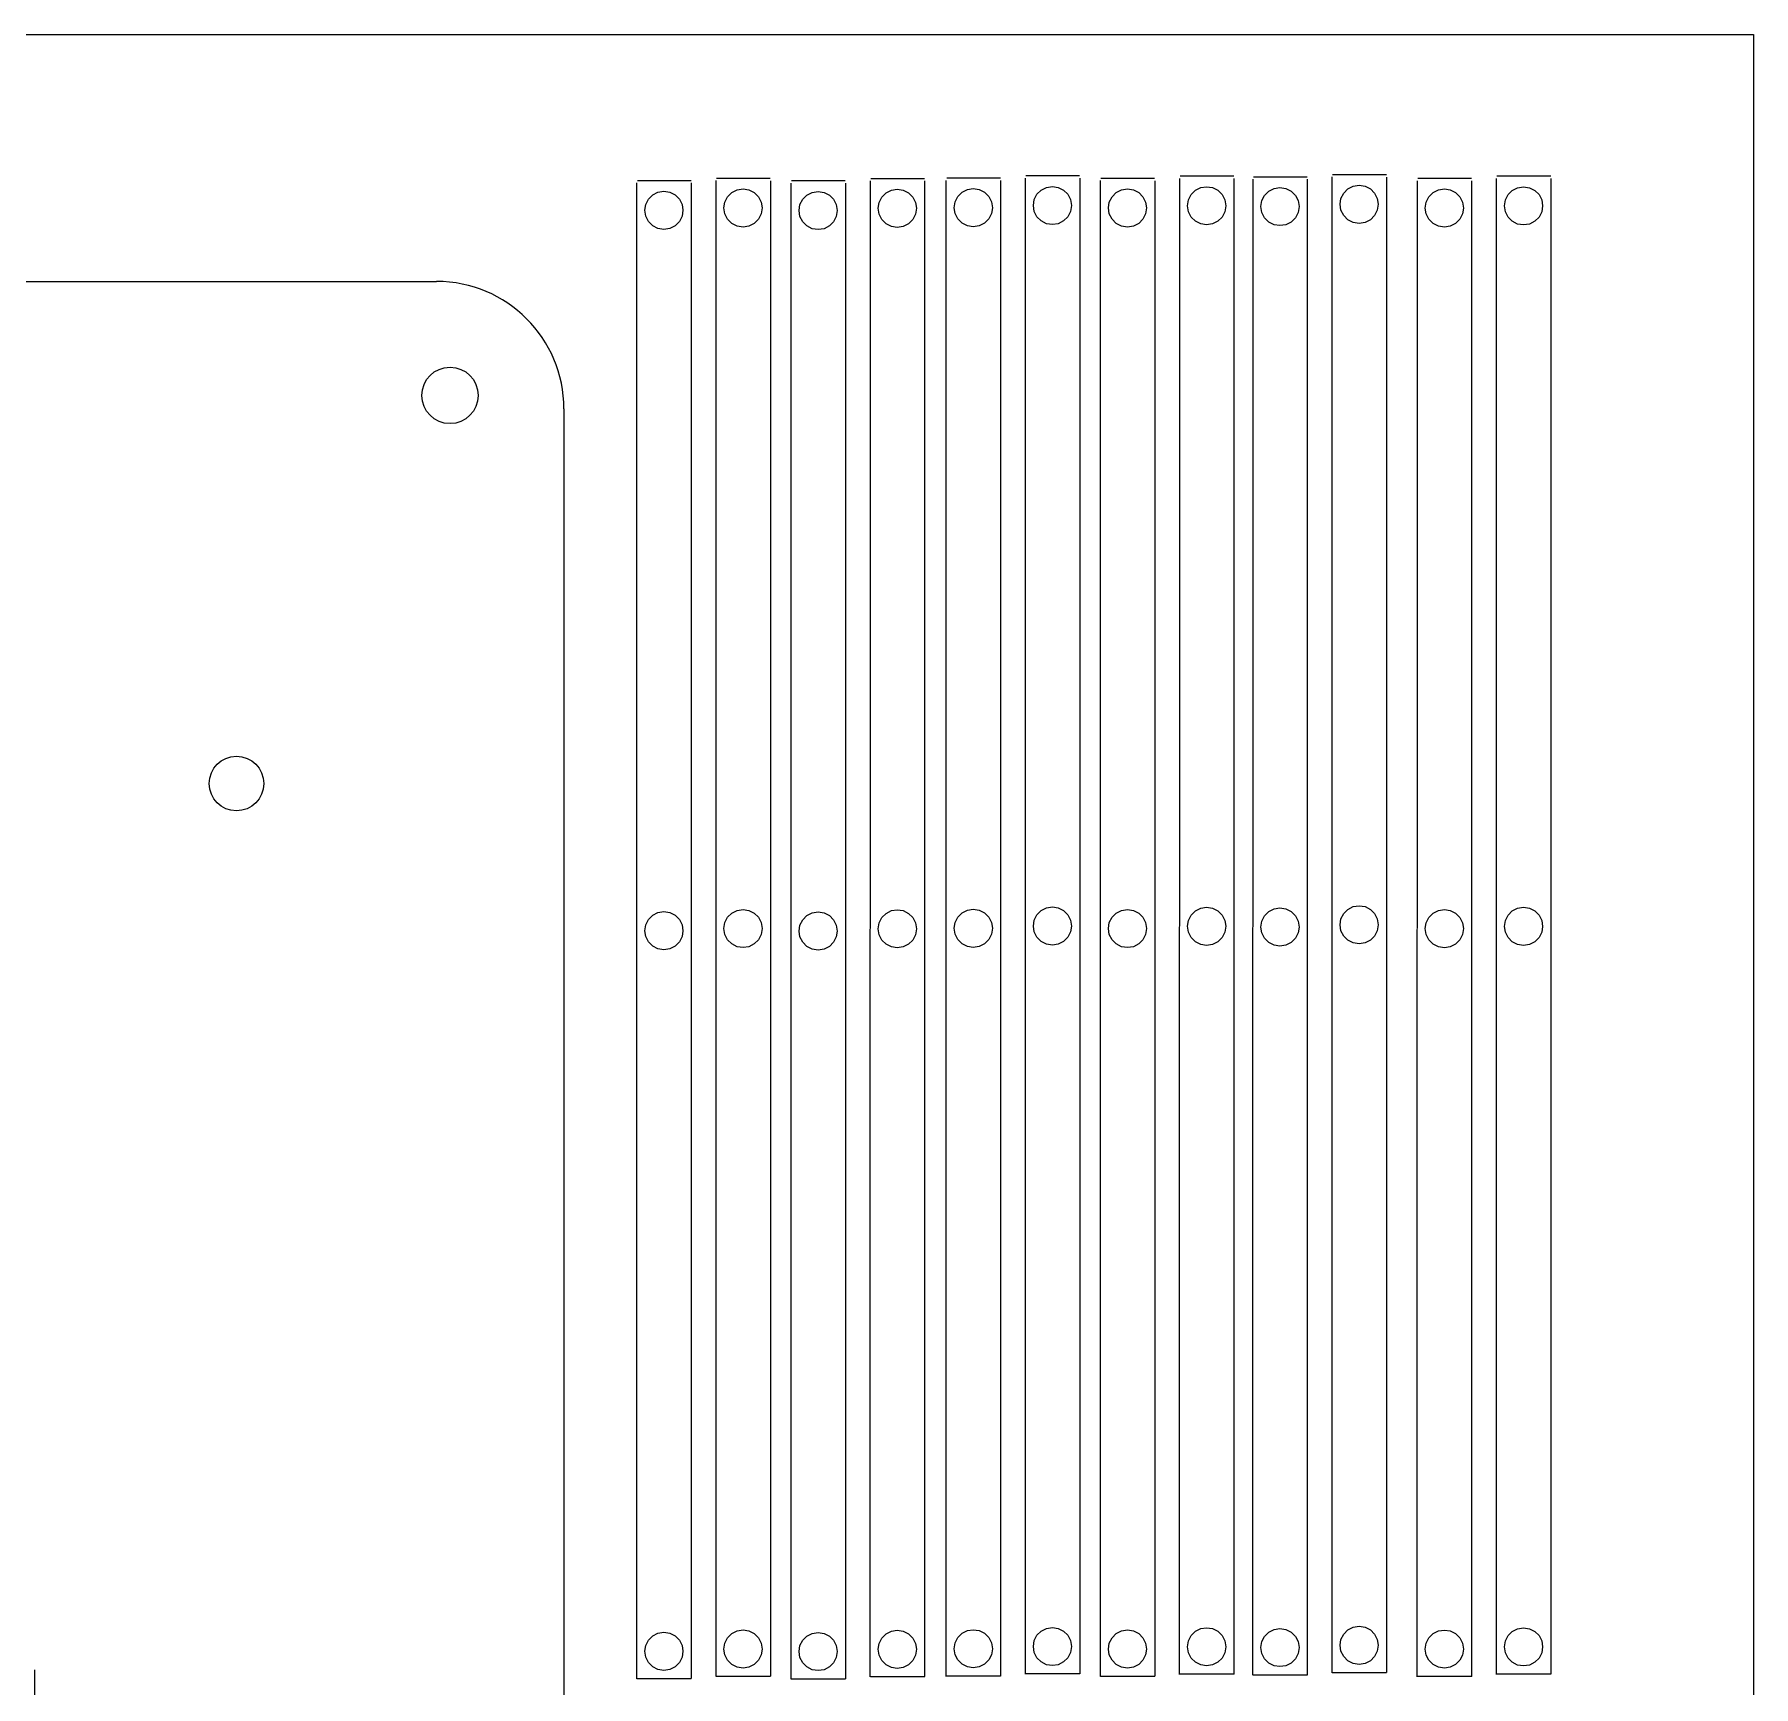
# Model space of a CAD drawing. Header units: inches. Extents: x 976 to 1475, y 93 to 492.
# Drawn here: x 1380.4 to 1474.9, y 401.7 to 492.5 of the extents above; entities that cross this region are included whole.
import ezdxf

# ---------------------------------------------------------------- set-up
doc = ezdxf.new("R2010")
doc.units = ezdxf.units.IN
doc.header["$MEASUREMENT"] = 0

msp = doc.modelspace()

# ---------------------------------------------------------------- linework, layer by layer
for p, q in [((1413.556, 402.084), (1413.56, 484.305)), ((1416.535, 484.422), (1413.582, 484.422)), ((1417.908, 402.207), (1417.913, 484.428)), ((1420.887, 484.546), (1417.934, 484.546)), ((1422.033, 402.07), (1422.038, 484.29)), ((1425.013, 484.408), (1422.059, 484.408)), ((1426.386, 402.193), (1426.39, 484.413)), ((1429.365, 484.531), (1426.411, 484.531)), ((1430.559, 402.222), (1430.563, 484.442)), ((1433.538, 484.56), (1430.585, 484.56)), ((1434.911, 402.345), (1434.916, 484.565)), ((1437.89, 484.683), (1434.937, 484.683)), ((1439.036, 402.207), (1439.041, 484.428)), ((1442.016, 484.546), (1439.062, 484.546)), ((1443.389, 402.33), (1443.393, 484.551)), ((1446.368, 484.669), (1443.414, 484.669)), ((1447.418, 402.288), (1447.422, 484.509)), ((1450.397, 484.626), (1447.444, 484.626)), ((1451.77, 402.411), (1451.775, 484.632)), ((1454.75, 484.749), (1451.796, 484.749)), ((1456.453, 402.204), (1456.458, 484.424)), ((1459.433, 484.542), (1456.479, 484.542)), ((1460.806, 402.327), (1460.81, 484.547)), ((1463.785, 484.665), (1460.831, 484.665)), ((1416.547, 402.09), (1413.562, 402.09)), ((1420.899, 402.213), (1417.915, 402.213)), ((1425.024, 402.076), (1422.04, 402.076)), ((1429.377, 402.199), (1426.392, 402.199)), ((1433.55, 402.228), (1430.565, 402.228)), ((1437.902, 402.351), (1434.918, 402.351)), ((1442.027, 402.213), (1439.043, 402.213)), ((1446.38, 402.336), (1443.395, 402.336)), ((1450.409, 402.294), (1447.425, 402.294)), ((1454.761, 402.417), (1451.777, 402.417)), ((1459.444, 402.21), (1456.46, 402.21)), ((1463.796, 402.333), (1460.812, 402.333))]:
    msp.add_line(p, q)
at = {"color": 0}
for p, q in [((1414.717, 483.798), (1415.041, 483.849)), ((1415.041, 483.849), (1415.366, 483.798)), ((1416.542, 484.3), (1416.542, 402.1)), ((1418.777, 483.773), (1419.069, 483.921)), ((1419.069, 483.921), (1419.393, 483.972)), ((1419.393, 483.972), (1419.718, 483.921)), ((1419.718, 483.921), (1420.011, 483.773)), ((1420.894, 484.423), (1420.894, 402.223)), ((1423.195, 483.784), (1423.518, 483.835)), ((1423.518, 483.835), (1423.844, 483.784)), ((1425.019, 484.285), (1425.019, 402.086)), ((1427.255, 483.758), (1427.547, 483.907)), ((1427.547, 483.907), (1427.871, 483.958)), ((1427.871, 483.958), (1428.196, 483.907)), ((1428.196, 483.907), (1428.488, 483.758)), ((1429.371, 484.409), (1429.371, 402.209)), ((1431.428, 483.787), (1431.72, 483.936)), ((1431.72, 483.936), (1432.044, 483.987)), ((1432.044, 483.987), (1432.369, 483.936)), ((1432.369, 483.936), (1432.661, 483.787)), ((1433.545, 484.437), (1433.545, 402.237)), ((1435.547, 483.677), (1435.78, 483.91)), ((1435.78, 483.91), (1436.072, 484.059)), ((1436.072, 484.059), (1436.396, 484.11)), ((1436.396, 484.11), (1436.721, 484.059)), ((1436.721, 484.059), (1437.014, 483.91)), ((1437.014, 483.91), (1437.246, 483.677)), ((1437.897, 484.56), (1437.897, 402.361)), ((1439.905, 483.773), (1440.198, 483.921)), ((1440.198, 483.921), (1440.521, 483.972)), ((1440.521, 483.972), (1440.847, 483.921)), ((1440.847, 483.921), (1441.139, 483.773)), ((1442.022, 484.423), (1442.022, 402.223)), ((1444.025, 483.663), (1444.258, 483.896)), ((1444.258, 483.896), (1444.55, 484.044)), ((1444.55, 484.044), (1444.874, 484.095)), ((1444.874, 484.095), (1445.199, 484.044)), ((1445.199, 484.044), (1445.491, 483.896)), ((1445.491, 483.896), (1445.724, 483.663)), ((1446.374, 484.546), (1446.374, 402.346)), ((1448.054, 483.62), (1448.287, 483.853)), ((1448.287, 483.853), (1448.579, 484.002)), ((1448.579, 484.002), (1448.903, 484.053)), ((1448.903, 484.053), (1449.228, 484.002)), ((1449.228, 484.002), (1449.521, 483.853)), ((1449.521, 483.853), (1449.753, 483.62)), ((1450.404, 484.504), (1450.404, 402.304)), ((1452.407, 483.744), (1452.639, 483.976)), ((1452.639, 483.976), (1452.932, 484.125)), ((1452.932, 484.125), (1453.255, 484.176)), ((1453.255, 484.176), (1453.581, 484.125)), ((1453.581, 484.125), (1453.873, 483.976)), ((1453.873, 483.976), (1454.106, 483.744)), ((1454.756, 484.627), (1454.756, 402.427)), ((1457.322, 483.769), (1457.614, 483.918)), ((1457.614, 483.918), (1457.938, 483.969)), ((1457.938, 483.969), (1458.264, 483.918)), ((1458.264, 483.918), (1458.556, 483.769)), ((1459.439, 484.419), (1459.439, 402.219)), ((1461.442, 483.659), (1461.675, 483.892)), ((1461.675, 483.892), (1461.967, 484.041)), ((1461.967, 484.041), (1462.291, 484.092)), ((1462.291, 484.092), (1462.616, 484.041)), ((1462.616, 484.041), (1462.908, 483.892)), ((1462.908, 483.892), (1463.141, 483.659)), ((1463.791, 484.542), (1463.791, 402.342)), ((1413.992, 482.801), (1414.043, 483.124)), ((1414.043, 483.124), (1414.192, 483.417)), ((1414.192, 483.417), (1414.425, 483.649)), ((1414.425, 483.649), (1414.717, 483.798)), ((1415.366, 483.798), (1415.658, 483.649)), ((1415.658, 483.649), (1415.891, 483.417)), ((1415.891, 483.417), (1416.04, 483.124)), ((1416.04, 483.124), (1416.091, 482.801)), ((1418.345, 482.924), (1418.396, 483.247)), ((1418.396, 482.598), (1418.345, 482.924)), ((1418.396, 483.247), (1418.544, 483.54)), ((1418.544, 483.54), (1418.777, 483.773)), ((1420.011, 483.773), (1420.243, 483.54)), ((1420.243, 483.54), (1420.392, 483.247)), ((1420.392, 483.247), (1420.443, 482.924)), ((1420.443, 482.924), (1420.392, 482.598)), ((1422.47, 482.786), (1422.521, 483.11)), ((1422.521, 483.11), (1422.67, 483.402)), ((1422.67, 483.402), (1422.902, 483.635)), ((1422.902, 483.635), (1423.195, 483.784)), ((1423.844, 483.784), (1424.136, 483.635)), ((1424.136, 483.635), (1424.369, 483.402)), ((1424.369, 483.402), (1424.518, 483.11)), ((1424.518, 483.11), (1424.569, 482.786)), ((1426.822, 482.909), (1426.873, 483.233)), ((1426.873, 482.584), (1426.822, 482.909)), ((1426.873, 483.233), (1427.022, 483.525)), ((1427.022, 483.525), (1427.255, 483.758)), ((1428.488, 483.758), (1428.721, 483.525)), ((1428.721, 483.525), (1428.87, 483.233)), ((1428.87, 483.233), (1428.921, 482.909)), ((1428.921, 482.909), (1428.87, 482.584)), ((1430.995, 482.938), (1431.046, 483.262)), ((1431.046, 482.613), (1430.995, 482.938)), ((1431.046, 483.262), (1431.195, 483.554)), ((1431.195, 483.554), (1431.428, 483.787)), ((1432.661, 483.787), (1432.894, 483.554)), ((1432.894, 483.554), (1433.043, 483.262)), ((1433.043, 483.262), (1433.094, 482.938)), ((1433.094, 482.938), (1433.043, 482.613)), ((1435.348, 483.061), (1435.399, 483.385)), ((1435.399, 482.736), (1435.348, 483.061)), ((1435.399, 483.385), (1435.547, 483.677)), ((1437.246, 483.677), (1437.395, 483.385)), ((1437.395, 483.385), (1437.446, 483.061)), ((1437.446, 483.061), (1437.395, 482.736)), ((1439.473, 482.924), (1439.524, 483.247)), ((1439.524, 482.598), (1439.473, 482.924)), ((1439.524, 483.247), (1439.673, 483.54)), ((1439.673, 483.54), (1439.905, 483.773)), ((1441.139, 483.773), (1441.372, 483.54)), ((1441.372, 483.54), (1441.521, 483.247)), ((1441.521, 483.247), (1441.572, 482.924)), ((1441.572, 482.924), (1441.521, 482.598)), ((1443.825, 483.047), (1443.876, 483.371)), ((1443.876, 482.721), (1443.825, 483.047)), ((1443.876, 483.371), (1444.025, 483.663)), ((1445.724, 483.663), (1445.873, 483.371)), ((1445.873, 483.371), (1445.924, 483.047)), ((1445.924, 483.047), (1445.873, 482.721)), ((1447.854, 483.005), (1447.905, 483.328)), ((1447.905, 482.679), (1447.854, 483.005)), ((1447.905, 483.328), (1448.054, 483.62)), ((1449.753, 483.62), (1449.902, 483.328)), ((1449.902, 483.328), (1449.953, 483.005)), ((1449.953, 483.005), (1449.902, 482.679)), ((1452.207, 483.128), (1452.258, 483.451)), ((1452.258, 482.802), (1452.207, 483.128)), ((1452.258, 483.451), (1452.407, 483.744)), ((1454.106, 483.744), (1454.255, 483.451)), ((1454.255, 483.451), (1454.305, 483.128)), ((1454.305, 483.128), (1454.255, 482.802)), ((1456.89, 482.92), (1456.941, 483.244)), ((1456.941, 482.595), (1456.89, 482.92)), ((1456.941, 483.244), (1457.089, 483.536)), ((1457.089, 483.536), (1457.322, 483.769)), ((1458.556, 483.769), (1458.789, 483.536)), ((1458.789, 483.536), (1458.937, 483.244)), ((1458.937, 483.244), (1458.988, 482.92)), ((1458.988, 482.92), (1458.937, 482.595)), ((1461.242, 483.043), (1461.293, 483.367)), ((1461.293, 482.718), (1461.242, 483.043)), ((1461.293, 483.367), (1461.442, 483.659)), ((1463.141, 483.659), (1463.29, 483.367)), ((1463.29, 483.367), (1463.341, 483.043)), ((1463.341, 483.043), (1463.29, 482.718)), ((1414.043, 482.475), (1413.992, 482.801)), ((1414.192, 482.183), (1414.043, 482.475)), ((1414.425, 481.95), (1414.192, 482.183)), ((1414.717, 481.802), (1414.425, 481.95)), ((1415.658, 481.95), (1415.366, 481.802)), ((1415.891, 482.183), (1415.658, 481.95)), ((1416.04, 482.475), (1415.891, 482.183)), ((1416.091, 482.801), (1416.04, 482.475)), ((1418.544, 482.306), (1418.396, 482.598)), ((1418.777, 482.073), (1418.544, 482.306)), ((1419.069, 481.925), (1418.777, 482.073)), ((1420.011, 482.073), (1419.718, 481.925)), ((1420.243, 482.306), (1420.011, 482.073)), ((1420.392, 482.598), (1420.243, 482.306)), ((1422.521, 482.461), (1422.47, 482.786)), ((1422.67, 482.169), (1422.521, 482.461)), ((1422.902, 481.936), (1422.67, 482.169)), ((1423.195, 481.787), (1422.902, 481.936)), ((1424.136, 481.936), (1423.844, 481.787)), ((1424.369, 482.169), (1424.136, 481.936)), ((1424.518, 482.461), (1424.369, 482.169)), ((1424.569, 482.786), (1424.518, 482.461)), ((1427.022, 482.292), (1426.873, 482.584)), ((1427.255, 482.059), (1427.022, 482.292)), ((1427.547, 481.91), (1427.255, 482.059)), ((1428.488, 482.059), (1428.196, 481.91)), ((1428.721, 482.292), (1428.488, 482.059)), ((1428.87, 482.584), (1428.721, 482.292)), ((1431.195, 482.321), (1431.046, 482.613)), ((1431.428, 482.088), (1431.195, 482.321)), ((1431.72, 481.939), (1431.428, 482.088)), ((1432.044, 481.888), (1431.72, 481.939)), ((1432.369, 481.939), (1432.044, 481.888)), ((1432.661, 482.088), (1432.369, 481.939)), ((1432.894, 482.321), (1432.661, 482.088)), ((1433.043, 482.613), (1432.894, 482.321)), ((1435.547, 482.444), (1435.399, 482.736)), ((1435.78, 482.211), (1435.547, 482.444)), ((1436.072, 482.062), (1435.78, 482.211)), ((1436.396, 482.011), (1436.072, 482.062)), ((1436.721, 482.062), (1436.396, 482.011)), ((1437.014, 482.211), (1436.721, 482.062)), ((1437.246, 482.444), (1437.014, 482.211)), ((1437.395, 482.736), (1437.246, 482.444)), ((1439.673, 482.306), (1439.524, 482.598)), ((1439.905, 482.073), (1439.673, 482.306)), ((1440.198, 481.925), (1439.905, 482.073)), ((1441.139, 482.073), (1440.847, 481.925)), ((1441.372, 482.306), (1441.139, 482.073)), ((1441.521, 482.598), (1441.372, 482.306)), ((1444.025, 482.429), (1443.876, 482.721)), ((1444.258, 482.196), (1444.025, 482.429)), ((1444.55, 482.048), (1444.258, 482.196)), ((1444.874, 481.997), (1444.55, 482.048)), ((1445.199, 482.048), (1444.874, 481.997)), ((1445.491, 482.196), (1445.199, 482.048)), ((1445.724, 482.429), (1445.491, 482.196)), ((1445.873, 482.721), (1445.724, 482.429)), ((1448.054, 482.387), (1447.905, 482.679)), ((1448.287, 482.154), (1448.054, 482.387)), ((1448.579, 482.005), (1448.287, 482.154)), ((1448.903, 481.954), (1448.579, 482.005)), ((1449.228, 482.005), (1448.903, 481.954)), ((1449.521, 482.154), (1449.228, 482.005)), ((1449.753, 482.387), (1449.521, 482.154)), ((1449.902, 482.679), (1449.753, 482.387)), ((1452.407, 482.51), (1452.258, 482.802)), ((1452.639, 482.277), (1452.407, 482.51)), ((1452.932, 482.128), (1452.639, 482.277)), ((1453.255, 482.077), (1452.932, 482.128)), ((1453.581, 482.128), (1453.255, 482.077)), ((1453.873, 482.277), (1453.581, 482.128)), ((1454.106, 482.51), (1453.873, 482.277)), ((1454.255, 482.802), (1454.106, 482.51)), ((1457.089, 482.303), (1456.941, 482.595)), ((1457.322, 482.07), (1457.089, 482.303)), ((1457.614, 481.921), (1457.322, 482.07)), ((1458.556, 482.07), (1458.264, 481.921)), ((1458.789, 482.303), (1458.556, 482.07)), ((1458.937, 482.595), (1458.789, 482.303)), ((1461.442, 482.426), (1461.293, 482.718)), ((1461.675, 482.193), (1461.442, 482.426)), ((1461.967, 482.044), (1461.675, 482.193)), ((1462.291, 481.993), (1461.967, 482.044)), ((1462.616, 482.044), (1462.291, 481.993)), ((1462.908, 482.193), (1462.616, 482.044)), ((1463.141, 482.426), (1462.908, 482.193)), ((1463.29, 482.718), (1463.141, 482.426)), ((1415.041, 481.751), (1414.717, 481.802)), ((1415.366, 481.802), (1415.041, 481.751)), ((1419.393, 481.874), (1419.069, 481.925)), ((1419.718, 481.925), (1419.393, 481.874)), ((1423.518, 481.736), (1423.195, 481.787)), ((1423.844, 481.787), (1423.518, 481.736)), ((1427.871, 481.859), (1427.547, 481.91)), ((1428.196, 481.91), (1427.871, 481.859)), ((1440.521, 481.874), (1440.198, 481.925)), ((1440.847, 481.925), (1440.521, 481.874)), ((1457.938, 481.87), (1457.614, 481.921)), ((1458.264, 481.921), (1457.938, 481.87)), ((1414.425, 444.049), (1414.717, 444.199)), ((1414.717, 444.199), (1415.041, 444.25)), ((1415.041, 444.25), (1415.366, 444.199)), ((1415.366, 444.199), (1415.658, 444.049)), ((1418.544, 443.94), (1418.777, 444.172)), ((1418.777, 444.172), (1419.069, 444.322)), ((1419.069, 444.322), (1419.393, 444.373)), ((1419.393, 444.373), (1419.718, 444.322)), ((1419.718, 444.322), (1420.011, 444.172)), ((1420.011, 444.172), (1420.243, 443.94)), ((1422.902, 444.034), (1423.195, 444.185)), ((1423.195, 444.185), (1423.518, 444.235)), ((1423.518, 444.235), (1423.844, 444.185)), ((1423.844, 444.185), (1424.136, 444.034)), ((1427.022, 443.926), (1427.255, 444.157)), ((1427.255, 444.157), (1427.547, 444.308)), ((1427.547, 444.308), (1427.871, 444.359)), ((1427.871, 444.359), (1428.196, 444.308)), ((1428.196, 444.308), (1428.488, 444.157)), ((1428.488, 444.157), (1428.721, 443.926)), ((1431.195, 443.955), (1431.428, 444.186)), ((1431.428, 444.186), (1431.72, 444.337)), ((1431.72, 444.337), (1432.044, 444.387)), ((1432.044, 444.387), (1432.369, 444.337)), ((1432.369, 444.337), (1432.661, 444.186)), ((1432.661, 444.186), (1432.894, 443.955)), ((1435.547, 444.078), (1435.78, 444.309)), ((1435.78, 444.309), (1436.072, 444.46)), ((1436.072, 444.46), (1436.396, 444.51)), ((1436.396, 444.51), (1436.721, 444.46)), ((1436.721, 444.46), (1437.014, 444.309)), ((1437.014, 444.309), (1437.246, 444.078)), ((1439.673, 443.94), (1439.905, 444.172)), ((1439.905, 444.172), (1440.198, 444.322)), ((1440.198, 444.322), (1440.521, 444.373)), ((1440.521, 444.373), (1440.847, 444.322)), ((1440.847, 444.322), (1441.139, 444.172)), ((1441.139, 444.172), (1441.372, 443.94)), ((1444.025, 444.064), (1444.258, 444.295)), ((1444.258, 444.295), (1444.55, 444.445)), ((1444.55, 444.445), (1444.874, 444.496)), ((1444.874, 444.496), (1445.199, 444.445)), ((1445.199, 444.445), (1445.491, 444.295)), ((1445.491, 444.295), (1445.724, 444.064)), ((1448.054, 444.021), (1448.287, 444.253)), ((1448.287, 444.253), (1448.579, 444.403)), ((1448.579, 444.403), (1448.903, 444.454)), ((1448.903, 444.454), (1449.228, 444.403)), ((1449.228, 444.403), (1449.521, 444.253)), ((1449.521, 444.253), (1449.753, 444.021)), ((1452.258, 443.851), (1452.407, 444.144)), ((1452.407, 444.144), (1452.639, 444.376)), ((1452.639, 444.376), (1452.932, 444.526)), ((1452.932, 444.526), (1453.255, 444.577)), ((1453.255, 444.577), (1453.581, 444.526)), ((1453.581, 444.526), (1453.873, 444.376)), ((1453.873, 444.376), (1454.106, 444.144)), ((1454.106, 444.144), (1454.255, 443.851)), ((1457.089, 443.937), (1457.322, 444.168)), ((1457.322, 444.168), (1457.614, 444.318)), ((1457.614, 444.318), (1457.938, 444.369)), ((1457.938, 444.369), (1458.264, 444.318)), ((1458.264, 444.318), (1458.556, 444.168)), ((1458.556, 444.168), (1458.789, 443.937)), ((1461.442, 444.06), (1461.675, 444.291)), ((1461.675, 444.291), (1461.967, 444.442)), ((1461.967, 444.442), (1462.291, 444.492)), ((1462.291, 444.492), (1462.616, 444.442)), ((1462.616, 444.442), (1462.908, 444.291)), ((1462.908, 444.291), (1463.141, 444.06)), ((1413.992, 443.2), (1414.043, 443.524)), ((1414.043, 442.876), (1413.992, 443.2)), ((1414.043, 443.524), (1414.192, 443.817)), ((1414.192, 443.817), (1414.425, 444.049)), ((1415.658, 444.049), (1415.891, 443.817)), ((1415.891, 443.817), (1416.04, 443.524)), ((1416.04, 443.524), (1416.091, 443.2)), ((1416.091, 443.2), (1416.04, 442.876)), ((1418.345, 443.323), (1418.396, 443.647)), ((1418.396, 442.999), (1418.345, 443.323)), ((1418.396, 443.647), (1418.544, 443.94)), ((1420.243, 443.94), (1420.392, 443.647)), ((1420.392, 443.647), (1420.443, 443.323)), ((1420.443, 443.323), (1420.392, 442.999)), ((1422.47, 443.186), (1422.521, 443.509)), ((1422.521, 443.509), (1422.67, 443.803)), ((1422.67, 443.803), (1422.902, 444.034)), ((1424.136, 444.034), (1424.369, 443.803)), ((1424.369, 443.803), (1424.518, 443.509)), ((1424.518, 443.509), (1424.569, 443.186)), ((1426.822, 443.309), (1426.873, 443.632)), ((1426.873, 442.985), (1426.822, 443.309)), ((1426.873, 443.632), (1427.022, 443.926)), ((1428.721, 443.926), (1428.87, 443.632)), ((1428.87, 443.632), (1428.921, 443.309)), ((1428.921, 443.309), (1428.87, 442.985)), ((1430.995, 443.337), (1431.046, 443.661)), ((1431.046, 443.014), (1430.995, 443.337)), ((1431.046, 443.661), (1431.195, 443.955)), ((1432.894, 443.955), (1433.043, 443.661)), ((1433.043, 443.661), (1433.094, 443.337)), ((1433.094, 443.337), (1433.043, 443.014)), ((1435.348, 443.461), (1435.399, 443.784)), ((1435.399, 443.137), (1435.348, 443.461)), ((1435.399, 443.784), (1435.547, 444.078)), ((1437.246, 444.078), (1437.395, 443.784)), ((1437.395, 443.784), (1437.446, 443.461)), ((1437.446, 443.461), (1437.395, 443.137)), ((1439.473, 443.323), (1439.524, 443.647)), ((1439.524, 442.999), (1439.473, 443.323)), ((1439.524, 443.647), (1439.673, 443.94)), ((1441.372, 443.94), (1441.521, 443.647)), ((1441.521, 443.647), (1441.572, 443.323)), ((1441.572, 443.323), (1441.521, 442.999)), ((1443.825, 443.446), (1443.876, 443.77)), ((1443.876, 443.122), (1443.825, 443.446)), ((1443.876, 443.77), (1444.025, 444.064)), ((1445.724, 444.064), (1445.873, 443.77)), ((1445.873, 443.77), (1445.924, 443.446)), ((1445.924, 443.446), (1445.873, 443.122)), ((1447.854, 443.404), (1447.905, 443.728)), ((1447.905, 443.08), (1447.854, 443.404)), ((1447.905, 443.728), (1448.054, 444.021)), ((1449.753, 444.021), (1449.902, 443.728)), ((1449.902, 443.728), (1449.953, 443.404)), ((1449.953, 443.404), (1449.902, 443.08)), ((1452.207, 443.527), (1452.258, 443.851)), ((1452.258, 443.203), (1452.207, 443.527)), ((1452.407, 442.91), (1452.258, 443.203)), ((1454.255, 443.203), (1454.106, 442.91)), ((1454.255, 443.851), (1454.305, 443.527)), ((1454.305, 443.527), (1454.255, 443.203)), ((1456.89, 443.319), (1456.941, 443.643)), ((1456.941, 442.995), (1456.89, 443.319)), ((1456.941, 443.643), (1457.089, 443.937)), ((1458.789, 443.937), (1458.937, 443.643)), ((1458.937, 443.643), (1458.988, 443.319)), ((1458.988, 443.319), (1458.937, 442.995)), ((1461.242, 443.442), (1461.293, 443.766)), ((1461.293, 443.119), (1461.242, 443.442)), ((1461.293, 443.766), (1461.442, 444.06)), ((1463.141, 444.06), (1463.29, 443.766)), ((1463.29, 443.766), (1463.341, 443.442)), ((1463.341, 443.442), (1463.29, 443.119)), ((1414.192, 442.583), (1414.043, 442.876)), ((1414.425, 442.351), (1414.192, 442.583)), ((1414.717, 442.201), (1414.425, 442.351)), ((1415.658, 442.351), (1415.366, 442.201)), ((1415.891, 442.583), (1415.658, 442.351)), ((1416.04, 442.876), (1415.891, 442.583)), ((1418.544, 442.706), (1418.396, 442.999)), ((1418.777, 442.474), (1418.544, 442.706)), ((1419.069, 442.324), (1418.777, 442.474)), ((1419.393, 442.273), (1419.069, 442.324)), ((1419.718, 442.324), (1419.393, 442.273)), ((1420.011, 442.474), (1419.718, 442.324)), ((1420.243, 442.706), (1420.011, 442.474)), ((1420.392, 442.999), (1420.243, 442.706)), ((1422.521, 442.862), (1422.47, 443.186)), ((1422.67, 442.568), (1422.521, 442.862)), ((1422.902, 442.337), (1422.67, 442.568)), ((1423.195, 442.186), (1422.902, 442.337)), ((1424.136, 442.337), (1423.844, 442.186)), ((1424.369, 442.568), (1424.136, 442.337)), ((1424.518, 442.862), (1424.369, 442.568)), ((1424.569, 443.186), (1424.518, 442.862)), ((1427.022, 442.691), (1426.873, 442.985)), ((1427.255, 442.46), (1427.022, 442.691)), ((1427.547, 442.31), (1427.255, 442.46)), ((1427.871, 442.258), (1427.547, 442.31)), ((1428.196, 442.31), (1427.871, 442.258)), ((1428.488, 442.46), (1428.196, 442.31)), ((1428.721, 442.691), (1428.488, 442.46)), ((1428.87, 442.985), (1428.721, 442.691)), ((1431.195, 442.72), (1431.046, 443.014)), ((1431.428, 442.489), (1431.195, 442.72)), ((1431.72, 442.338), (1431.428, 442.489)), ((1432.044, 442.287), (1431.72, 442.338)), ((1432.369, 442.338), (1432.044, 442.287)), ((1432.661, 442.489), (1432.369, 442.338)), ((1432.894, 442.72), (1432.661, 442.489)), ((1433.043, 443.014), (1432.894, 442.72)), ((1435.547, 442.843), (1435.399, 443.137)), ((1435.78, 442.612), (1435.547, 442.843)), ((1436.072, 442.461), (1435.78, 442.612)), ((1436.396, 442.41), (1436.072, 442.461)), ((1436.721, 442.461), (1436.396, 442.41)), ((1437.014, 442.612), (1436.721, 442.461)), ((1437.246, 442.843), (1437.014, 442.612)), ((1437.395, 443.137), (1437.246, 442.843)), ((1439.673, 442.706), (1439.524, 442.999)), ((1439.905, 442.474), (1439.673, 442.706)), ((1440.198, 442.324), (1439.905, 442.474)), ((1440.521, 442.273), (1440.198, 442.324)), ((1440.847, 442.324), (1440.521, 442.273)), ((1441.139, 442.474), (1440.847, 442.324)), ((1441.372, 442.706), (1441.139, 442.474)), ((1441.521, 442.999), (1441.372, 442.706)), ((1444.025, 442.829), (1443.876, 443.122)), ((1444.258, 442.597), (1444.025, 442.829)), ((1444.55, 442.447), (1444.258, 442.597)), ((1444.874, 442.396), (1444.55, 442.447)), ((1445.199, 442.447), (1444.874, 442.396)), ((1445.491, 442.597), (1445.199, 442.447)), ((1445.724, 442.829), (1445.491, 442.597)), ((1445.873, 443.122), (1445.724, 442.829)), ((1448.054, 442.787), (1447.905, 443.08)), ((1448.287, 442.555), (1448.054, 442.787)), ((1448.579, 442.405), (1448.287, 442.555)), ((1448.903, 442.354), (1448.579, 442.405)), ((1449.228, 442.405), (1448.903, 442.354)), ((1449.521, 442.555), (1449.228, 442.405)), ((1449.753, 442.787), (1449.521, 442.555)), ((1449.902, 443.08), (1449.753, 442.787)), ((1452.639, 442.678), (1452.407, 442.91)), ((1452.932, 442.528), (1452.639, 442.678)), ((1453.255, 442.477), (1452.932, 442.528)), ((1453.581, 442.528), (1453.255, 442.477)), ((1453.873, 442.678), (1453.581, 442.528)), ((1454.106, 442.91), (1453.873, 442.678)), ((1457.089, 442.702), (1456.941, 442.995)), ((1457.322, 442.471), (1457.089, 442.702)), ((1457.614, 442.32), (1457.322, 442.471)), ((1457.938, 442.269), (1457.614, 442.32)), ((1458.264, 442.32), (1457.938, 442.269)), ((1458.556, 442.471), (1458.264, 442.32)), ((1458.789, 442.702), (1458.556, 442.471)), ((1458.937, 442.995), (1458.789, 442.702)), ((1461.442, 442.825), (1461.293, 443.119)), ((1461.675, 442.594), (1461.442, 442.825)), ((1461.967, 442.443), (1461.675, 442.594)), ((1462.291, 442.392), (1461.967, 442.443)), ((1462.616, 442.443), (1462.291, 442.392)), ((1462.908, 442.594), (1462.616, 442.443)), ((1463.141, 442.825), (1462.908, 442.594)), ((1463.29, 443.119), (1463.141, 442.825)), ((1415.041, 442.15), (1414.717, 442.201)), ((1415.366, 442.201), (1415.041, 442.15)), ((1423.518, 442.135), (1423.195, 442.186)), ((1423.844, 442.186), (1423.518, 442.135)), ((1414.192, 404.217), (1414.425, 404.45)), ((1414.425, 404.45), (1414.717, 404.598)), ((1414.717, 404.598), (1415.041, 404.649)), ((1415.041, 404.649), (1415.366, 404.598)), ((1415.366, 404.598), (1415.658, 404.45)), ((1415.658, 404.45), (1415.891, 404.217)), ((1418.544, 404.34), (1418.777, 404.573)), ((1418.777, 404.573), (1419.069, 404.721)), ((1419.069, 404.721), (1419.393, 404.772)), ((1419.393, 404.772), (1419.718, 404.721)), ((1419.718, 404.721), (1420.011, 404.573)), ((1420.011, 404.573), (1420.243, 404.34)), ((1422.902, 404.435), (1423.195, 404.584)), ((1423.195, 404.584), (1423.518, 404.635)), ((1423.518, 404.635), (1423.844, 404.584)), ((1423.844, 404.584), (1424.136, 404.435)), ((1427.022, 404.325), (1427.255, 404.558)), ((1427.255, 404.558), (1427.547, 404.707)), ((1427.547, 404.707), (1427.871, 404.758)), ((1427.871, 404.758), (1428.196, 404.707)), ((1428.196, 404.707), (1428.488, 404.558)), ((1428.488, 404.558), (1428.721, 404.325)), ((1431.195, 404.354), (1431.428, 404.587)), ((1431.428, 404.587), (1431.72, 404.736)), ((1431.72, 404.736), (1432.044, 404.787)), ((1432.044, 404.787), (1432.369, 404.736)), ((1432.369, 404.736), (1432.661, 404.587)), ((1432.661, 404.587), (1432.894, 404.354)), ((1435.399, 404.185), (1435.547, 404.477)), ((1435.547, 404.477), (1435.78, 404.71)), ((1435.78, 404.71), (1436.072, 404.859)), ((1436.072, 404.859), (1436.396, 404.91)), ((1436.396, 404.91), (1436.721, 404.859)), ((1436.721, 404.859), (1437.014, 404.71)), ((1437.014, 404.71), (1437.246, 404.477)), ((1437.246, 404.477), (1437.395, 404.185)), ((1439.673, 404.34), (1439.905, 404.573)), ((1439.905, 404.573), (1440.198, 404.721)), ((1440.198, 404.721), (1440.521, 404.772)), ((1440.521, 404.772), (1440.847, 404.721)), ((1440.847, 404.721), (1441.139, 404.573)), ((1441.139, 404.573), (1441.372, 404.34)), ((1443.876, 404.171), (1444.025, 404.463)), ((1444.025, 404.463), (1444.258, 404.696)), ((1444.258, 404.696), (1444.55, 404.844)), ((1444.55, 404.844), (1444.874, 404.895)), ((1444.874, 404.895), (1445.199, 404.844)), ((1445.199, 404.844), (1445.491, 404.696)), ((1445.491, 404.696), (1445.724, 404.463)), ((1445.724, 404.463), (1445.873, 404.171)), ((1448.054, 404.421), (1448.287, 404.653)), ((1448.287, 404.653), (1448.579, 404.802)), ((1448.579, 404.802), (1448.903, 404.853)), ((1448.903, 404.853), (1449.228, 404.802)), ((1449.228, 404.802), (1449.521, 404.653)), ((1449.521, 404.653), (1449.753, 404.421)), ((1452.258, 404.251), (1452.407, 404.544)), ((1452.407, 404.544), (1452.639, 404.776)), ((1452.639, 404.776), (1452.932, 404.925)), ((1452.932, 404.925), (1453.255, 404.976)), ((1453.255, 404.976), (1453.581, 404.925)), ((1453.581, 404.925), (1453.873, 404.776)), ((1453.873, 404.776), (1454.106, 404.544)), ((1454.106, 404.544), (1454.255, 404.251)), ((1457.089, 404.336), (1457.322, 404.569)), ((1457.322, 404.569), (1457.614, 404.718)), ((1457.614, 404.718), (1457.938, 404.768)), ((1457.938, 404.768), (1458.264, 404.718)), ((1458.264, 404.718), (1458.556, 404.569)), ((1458.556, 404.569), (1458.789, 404.336)), ((1461.293, 404.167), (1461.442, 404.459)), ((1461.442, 404.459), (1461.675, 404.692)), ((1461.675, 404.692), (1461.967, 404.841)), ((1461.967, 404.841), (1462.291, 404.892)), ((1462.291, 404.892), (1462.616, 404.841)), ((1462.616, 404.841), (1462.908, 404.692)), ((1462.908, 404.692), (1463.141, 404.459)), ((1463.141, 404.459), (1463.29, 404.167)), ((1413.992, 403.601), (1414.043, 403.925)), ((1414.043, 403.275), (1413.992, 403.601)), ((1414.043, 403.925), (1414.192, 404.217)), ((1415.891, 404.217), (1416.04, 403.925)), ((1416.04, 403.925), (1416.091, 403.601)), ((1416.091, 403.601), (1416.04, 403.275)), ((1418.345, 403.724), (1418.396, 404.048)), ((1418.396, 403.398), (1418.345, 403.724)), ((1418.396, 404.048), (1418.544, 404.34)), ((1420.243, 404.34), (1420.392, 404.048)), ((1420.392, 404.048), (1420.443, 403.724)), ((1420.443, 403.724), (1420.392, 403.398)), ((1422.47, 403.586), (1422.521, 403.91)), ((1422.521, 403.261), (1422.47, 403.586)), ((1422.521, 403.91), (1422.67, 404.202)), ((1422.67, 404.202), (1422.902, 404.435)), ((1424.136, 404.435), (1424.369, 404.202)), ((1424.369, 404.202), (1424.518, 403.91)), ((1424.518, 403.91), (1424.569, 403.586)), ((1424.569, 403.586), (1424.518, 403.261)), ((1426.822, 403.709), (1426.873, 404.033)), ((1426.873, 403.384), (1426.822, 403.709)), ((1426.873, 404.033), (1427.022, 404.325)), ((1428.721, 404.325), (1428.87, 404.033)), ((1428.87, 404.033), (1428.921, 403.709)), ((1428.921, 403.709), (1428.87, 403.384)), ((1430.995, 403.738), (1431.046, 404.062)), ((1431.046, 403.413), (1430.995, 403.738)), ((1431.046, 404.062), (1431.195, 404.354)), ((1432.894, 404.354), (1433.043, 404.062)), ((1433.043, 404.062), (1433.094, 403.738)), ((1433.094, 403.738), (1433.043, 403.413)), ((1435.348, 403.861), (1435.399, 404.185)), ((1435.399, 403.536), (1435.348, 403.861)), ((1435.547, 403.244), (1435.399, 403.536)), ((1437.395, 403.536), (1437.246, 403.244)), ((1437.395, 404.185), (1437.446, 403.861)), ((1437.446, 403.861), (1437.395, 403.536)), ((1439.473, 403.724), (1439.524, 404.048)), ((1439.524, 403.398), (1439.473, 403.724)), ((1439.524, 404.048), (1439.673, 404.34)), ((1441.372, 404.34), (1441.521, 404.048)), ((1441.521, 404.048), (1441.572, 403.724)), ((1441.572, 403.724), (1441.521, 403.398)), ((1443.825, 403.847), (1443.876, 404.171)), ((1443.876, 403.522), (1443.825, 403.847)), ((1444.025, 403.229), (1443.876, 403.522)), ((1445.873, 403.522), (1445.724, 403.229)), ((1445.873, 404.171), (1445.924, 403.847)), ((1445.924, 403.847), (1445.873, 403.522)), ((1447.854, 403.805), (1447.905, 404.128)), ((1447.905, 403.479), (1447.854, 403.805)), ((1447.905, 404.128), (1448.054, 404.421)), ((1449.753, 404.421), (1449.902, 404.128)), ((1449.902, 404.128), (1449.953, 403.805)), ((1449.953, 403.805), (1449.902, 403.479)), ((1452.207, 403.928), (1452.258, 404.251)), ((1452.258, 403.602), (1452.207, 403.928)), ((1452.407, 403.31), (1452.258, 403.602)), ((1454.255, 403.602), (1454.106, 403.31)), ((1454.255, 404.251), (1454.305, 403.928)), ((1454.305, 403.928), (1454.255, 403.602)), ((1456.89, 403.72), (1456.941, 404.044)), ((1456.941, 403.395), (1456.89, 403.72)), ((1456.941, 404.044), (1457.089, 404.336)), ((1458.789, 404.336), (1458.937, 404.044)), ((1458.937, 404.044), (1458.988, 403.72)), ((1458.988, 403.72), (1458.937, 403.395)), ((1461.242, 403.843), (1461.293, 404.167)), ((1461.293, 403.518), (1461.242, 403.843)), ((1461.442, 403.226), (1461.293, 403.518)), ((1463.29, 403.518), (1463.141, 403.226)), ((1463.29, 404.167), (1463.341, 403.843)), ((1463.341, 403.843), (1463.29, 403.518)), ((1414.192, 402.983), (1414.043, 403.275)), ((1414.425, 402.751), (1414.192, 402.983)), ((1414.717, 402.602), (1414.425, 402.751)), ((1415.041, 402.551), (1414.717, 402.602)), ((1415.366, 402.602), (1415.041, 402.551)), ((1415.658, 402.751), (1415.366, 402.602)), ((1415.891, 402.983), (1415.658, 402.751)), ((1416.04, 403.275), (1415.891, 402.983)), ((1418.544, 403.106), (1418.396, 403.398)), ((1418.777, 402.874), (1418.544, 403.106)), ((1419.069, 402.725), (1418.777, 402.874)), ((1419.393, 402.674), (1419.069, 402.725)), ((1419.718, 402.725), (1419.393, 402.674)), ((1420.011, 402.874), (1419.718, 402.725)), ((1420.243, 403.106), (1420.011, 402.874)), ((1420.392, 403.398), (1420.243, 403.106)), ((1422.67, 402.969), (1422.521, 403.261)), ((1422.902, 402.736), (1422.67, 402.969)), ((1423.195, 402.587), (1422.902, 402.736)), ((1423.518, 402.536), (1423.195, 402.587)), ((1423.844, 402.587), (1423.518, 402.536)), ((1424.136, 402.736), (1423.844, 402.587)), ((1424.369, 402.969), (1424.136, 402.736)), ((1424.518, 403.261), (1424.369, 402.969)), ((1427.022, 403.092), (1426.873, 403.384)), ((1427.255, 402.859), (1427.022, 403.092)), ((1427.547, 402.71), (1427.255, 402.859)), ((1427.871, 402.659), (1427.547, 402.71)), ((1428.196, 402.71), (1427.871, 402.659)), ((1428.488, 402.859), (1428.196, 402.71)), ((1428.721, 403.092), (1428.488, 402.859)), ((1428.87, 403.384), (1428.721, 403.092)), ((1431.195, 403.121), (1431.046, 403.413)), ((1431.428, 402.888), (1431.195, 403.121)), ((1431.72, 402.739), (1431.428, 402.888)), ((1432.044, 402.688), (1431.72, 402.739)), ((1432.369, 402.739), (1432.044, 402.688)), ((1432.661, 402.888), (1432.369, 402.739)), ((1432.894, 403.121), (1432.661, 402.888)), ((1433.043, 403.413), (1432.894, 403.121)), ((1435.78, 403.011), (1435.547, 403.244)), ((1436.072, 402.862), (1435.78, 403.011)), ((1436.396, 402.811), (1436.072, 402.862)), ((1436.721, 402.862), (1436.396, 402.811)), ((1437.014, 403.011), (1436.721, 402.862)), ((1437.246, 403.244), (1437.014, 403.011)), ((1439.673, 403.106), (1439.524, 403.398)), ((1439.905, 402.874), (1439.673, 403.106)), ((1440.198, 402.725), (1439.905, 402.874)), ((1440.521, 402.674), (1440.198, 402.725)), ((1440.847, 402.725), (1440.521, 402.674)), ((1441.139, 402.874), (1440.847, 402.725)), ((1441.372, 403.106), (1441.139, 402.874)), ((1441.521, 403.398), (1441.372, 403.106)), ((1444.258, 402.997), (1444.025, 403.229)), ((1444.55, 402.848), (1444.258, 402.997)), ((1444.874, 402.797), (1444.55, 402.848)), ((1445.199, 402.848), (1444.874, 402.797)), ((1445.491, 402.997), (1445.199, 402.848)), ((1445.724, 403.229), (1445.491, 402.997)), ((1448.054, 403.187), (1447.905, 403.479)), ((1448.287, 402.954), (1448.054, 403.187)), ((1448.579, 402.806), (1448.287, 402.954)), ((1448.903, 402.754), (1448.579, 402.806)), ((1449.228, 402.806), (1448.903, 402.754)), ((1449.521, 402.954), (1449.228, 402.806)), ((1449.753, 403.187), (1449.521, 402.954)), ((1449.902, 403.479), (1449.753, 403.187)), ((1452.639, 403.077), (1452.407, 403.31)), ((1452.932, 402.929), (1452.639, 403.077)), ((1453.255, 402.877), (1452.932, 402.929)), ((1453.581, 402.929), (1453.255, 402.877)), ((1453.873, 403.077), (1453.581, 402.929)), ((1454.106, 403.31), (1453.873, 403.077)), ((1457.089, 403.103), (1456.941, 403.395)), ((1457.322, 402.87), (1457.089, 403.103)), ((1457.614, 402.721), (1457.322, 402.87)), ((1457.938, 402.67), (1457.614, 402.721)), ((1458.264, 402.721), (1457.938, 402.67)), ((1458.556, 402.87), (1458.264, 402.721)), ((1458.789, 403.103), (1458.556, 402.87)), ((1458.937, 403.395), (1458.789, 403.103)), ((1461.675, 402.993), (1461.442, 403.226)), ((1461.967, 402.844), (1461.675, 402.993)), ((1462.291, 402.793), (1461.967, 402.844)), ((1462.616, 402.844), (1462.291, 402.793)), ((1462.908, 402.993), (1462.616, 402.844)), ((1463.141, 403.226), (1462.908, 402.993))]:
    msp.add_line(p, q, dxfattribs=at)
at = {"color": 0, "linetype": 'Continuous', "lineweight": 0}
for p, q in [((1278.119, 478.889), (1402.549, 478.889)), ((1409.549, 471.889), (1409.549, 324.802)), ((1380.441, 402.582), (1380.441, 384.685))]:
    msp.add_line(p, q, dxfattribs=at)
msp.add_lwpolyline([(976.393, 492.466), (1474.937, 492.466), (1474.937, 92.947), (976.393, 92.947)], close=True)
msp.add_circle((1403.285, 472.625), 1.55, dxfattribs=at)
at = {"color": 0}
msp.add_circle((1391.549, 451.289), 1.5, dxfattribs=at)
at = {"color": 0, "linetype": 'Continuous', "lineweight": 0}
msp.add_arc((1402.549, 471.889), 7, 0, 90, dxfattribs=at)

doc.saveas('drawing.dxf')
